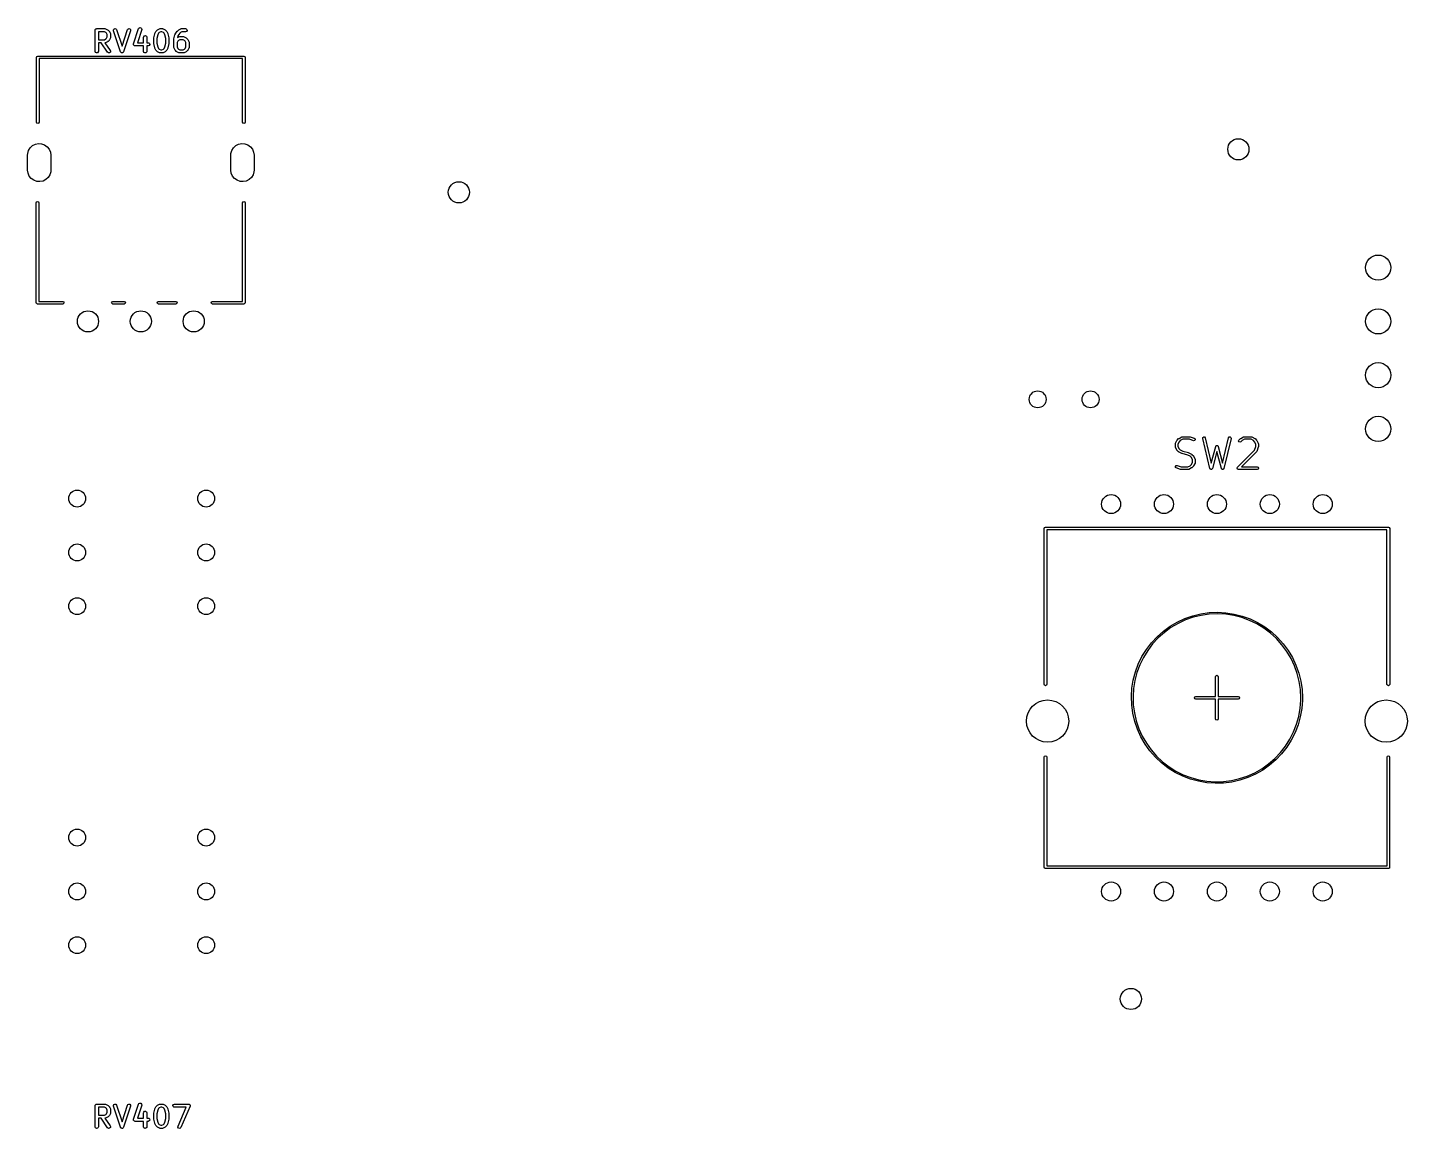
# Model space of a CAD drawing. Extents: x 44 to 169, y -237 to -27.
# Drawn here: x 101.3 to 166.5, y -78.8 to -26.8 of the extents above; entities that cross this region are included whole.
import ezdxf

# ---------------------------------------------------------------- set-up
doc = ezdxf.new("R2010")
doc.units = 0
doc.layers.add('BLACK', color=7, linetype='CONTINUOUS')

msp = doc.modelspace()

# ---------------------------------------------------------------- linework, layer by layer
at = {"layer": 'BLACK', "linetype": 'CONTINUOUS'}
for p, q in [((104.486, -26.8844), (104.488, -26.8746)), ((104.486, -27.8844), (104.486, -26.8844)), ((104.487, -26.8714), (104.489, -26.8685)), ((104.488, -26.8746), (104.487, -26.8714)), ((104.489, -26.8685), (104.49, -26.8587)), ((104.49, -26.8587), (104.503, -26.8438)), ((104.503, -26.8438), (104.513, -26.8269)), ((104.513, -26.8269), (104.519, -26.8246)), ((104.519, -26.8246), (104.523, -26.8194)), ((104.523, -26.8194), (104.543, -26.816)), ((104.543, -26.816), (104.561, -26.8094)), ((104.561, -26.8094), (104.942, -26.8094)), ((104.636, -26.9594), (104.636, -27.3332)), ((104.924, -26.9594), (104.636, -26.9594)), ((104.636, -27.3332), (104.924, -27.3332)), ((104.993, -26.9936), (104.924, -26.9594)), ((104.924, -27.3332), (104.993, -27.2989)), ((104.942, -26.8094), (104.968, -26.8139)), ((104.968, -26.8139), (104.971, -26.8168)), ((104.971, -26.8168), (104.975, -26.8173)), ((104.975, -26.8173), (105.071, -26.8649)), ((105.023, -27.024), (104.993, -26.9936)), ((104.993, -27.2989), (105.023, -27.2685)), ((105.057, -27.0926), (105.023, -27.024)), ((105.023, -27.2685), (105.057, -27.2)), ((105.057, -27.2), (105.057, -27.0926)), ((105.071, -26.8649), (105.089, -26.8783)), ((105.089, -26.8783), (105.09, -26.879)), ((105.09, -26.879), (105.138, -26.9266)), ((105.138, -27.366), (105.09, -27.4136)), ((105.138, -26.9266), (105.151, -26.945)), ((105.152, -27.3465), (105.138, -27.3645)), ((105.138, -27.3645), (105.138, -27.366)), ((105.151, -26.945), (105.152, -26.9461)), ((105.152, -26.9461), (105.199, -27.0413)), ((105.199, -27.2513), (105.152, -27.3465)), ((105.199, -27.0413), (105.207, -27.0663)), ((105.2, -27.2468), (105.199, -27.2513)), ((105.203, -27.2434), (105.2, -27.2468)), ((105.207, -27.2177), (105.203, -27.2434)), ((105.207, -27.0663), (105.206, -27.0706)), ((105.206, -27.0706), (105.207, -27.0749)), ((105.207, -27.0749), (105.207, -27.2177)), ((105.343, -26.8823), (105.362, -26.8346)), ((105.347, -26.9081), (105.343, -26.8823)), ((105.68, -27.9081), (105.347, -26.9081)), ((105.362, -26.8346), (105.407, -26.8102)), ((105.407, -26.8102), (105.457, -26.8205)), ((105.457, -26.8205), (105.489, -26.8607)), ((105.489, -26.8607), (105.751, -27.6472)), ((105.751, -27.6472), (106.014, -26.8607)), ((106.156, -26.9081), (105.823, -27.9081)), ((106.014, -26.8607), (106.026, -26.8378)), ((106.026, -26.8378), (106.07, -26.8109)), ((106.07, -26.8109), (106.12, -26.8184)), ((106.12, -26.8184), (106.155, -26.8568)), ((106.155, -26.8568), (106.156, -26.9081)), ((106.299, -27.5273), (106.537, -26.813)), ((106.68, -26.8605), (106.475, -27.476)), ((106.537, -26.813), (106.55, -26.7901)), ((106.55, -26.7901), (106.594, -26.7633)), ((106.594, -26.7633), (106.644, -26.7708)), ((106.644, -26.7708), (106.678, -26.8092)), ((106.678, -26.8092), (106.68, -26.8605)), ((106.772, -27.2177), (106.776, -27.1921)), ((106.772, -27.476), (106.772, -27.2177)), ((106.776, -27.1921), (106.809, -27.1528)), ((106.809, -27.1528), (106.86, -27.1439)), ((106.86, -27.1439), (106.904, -27.1695)), ((106.904, -27.1695), (106.922, -27.2177)), ((106.922, -27.2177), (106.922, -27.476)), ((107.248, -27.2653), (107.25, -27.2506)), ((107.248, -27.5034), (107.248, -27.2653)), ((107.25, -27.2471), (107.298, -27.0567)), ((107.25, -27.2506), (107.25, -27.2471)), ((107.298, -27.0567), (107.303, -27.0448)), ((107.303, -27.0413), (107.351, -26.9461)), ((107.303, -27.0448), (107.303, -27.0413)), ((107.351, -26.9461), (107.364, -26.9281)), ((107.364, -26.9281), (107.365, -26.9266)), ((107.365, -26.9266), (107.413, -26.879)), ((107.441, -27.101), (107.398, -27.2746)), ((107.398, -27.2746), (107.398, -27.4942)), ((107.413, -26.879), (107.431, -26.8661)), ((107.431, -26.8661), (107.432, -26.8649)), ((107.432, -26.8649), (107.527, -26.8173)), ((107.48, -27.024), (107.441, -27.101)), ((107.51, -26.9936), (107.48, -27.024)), ((107.579, -26.9594), (107.51, -26.9936)), ((107.527, -26.8173), (107.552, -26.8099)), ((107.552, -26.8099), (107.557, -26.8109)), ((107.557, -26.8109), (107.561, -26.8094)), ((107.561, -26.8094), (107.656, -26.8094)), ((107.638, -26.9594), (107.579, -26.9594)), ((107.707, -26.9936), (107.638, -26.9594)), ((107.656, -26.8094), (107.682, -26.8139)), ((107.682, -26.8139), (107.685, -26.8168)), ((107.685, -26.8168), (107.69, -26.8173)), ((107.69, -26.8173), (107.785, -26.8649)), ((107.737, -27.024), (107.707, -26.9936)), ((107.776, -27.101), (107.737, -27.024)), ((107.819, -27.2746), (107.776, -27.101)), ((107.785, -26.8649), (107.803, -26.8783)), ((107.803, -26.8783), (107.804, -26.879)), ((107.804, -26.879), (107.852, -26.9266)), ((107.819, -27.4942), (107.819, -27.2746)), ((107.852, -26.9266), (107.865, -26.945)), ((107.865, -26.945), (107.866, -26.9461)), ((107.866, -26.9461), (107.914, -27.0413)), ((107.914, -27.0413), (107.917, -27.0537)), ((107.917, -27.0537), (107.919, -27.0567)), ((107.919, -27.0567), (107.967, -27.2471)), ((107.967, -27.2471), (107.968, -27.2621)), ((107.968, -27.2621), (107.969, -27.2653)), ((107.969, -27.2653), (107.969, -27.5034)), ((108.2, -27.313), (108.203, -27.2982)), ((108.2, -27.6939), (108.2, -27.313)), ((108.202, -27.2948), (108.25, -27.1043)), ((108.203, -27.2982), (108.202, -27.2948)), ((108.25, -27.1043), (108.26, -27.0813)), ((108.26, -27.0809), (108.356, -26.938)), ((108.26, -27.0813), (108.26, -27.0809)), ((108.356, -26.938), (108.364, -26.9298)), ((108.364, -26.9298), (108.365, -26.9266)), ((108.365, -26.9266), (108.413, -26.879)), ((108.392, -27.1533), (108.374, -27.2274)), ((108.374, -27.2274), (108.432, -27.1983)), ((108.415, -27.3746), (108.384, -27.405)), ((108.476, -27.0274), (108.392, -27.1533)), ((108.413, -26.879), (108.431, -26.8661)), ((108.483, -27.3403), (108.415, -27.3746)), ((108.431, -26.8661), (108.432, -26.8649)), ((108.432, -26.8649), (108.527, -26.8173)), ((108.432, -27.1983), (108.457, -27.1908)), ((108.457, -27.1908), (108.462, -27.1919)), ((108.462, -27.1919), (108.466, -27.1903)), ((108.466, -27.1903), (108.656, -27.1903)), ((108.51, -26.9936), (108.476, -27.0274)), ((108.638, -27.3403), (108.483, -27.3403)), ((108.579, -26.9594), (108.51, -26.9936)), ((108.527, -26.8173), (108.552, -26.8099)), ((108.552, -26.8099), (108.557, -26.8109)), ((108.557, -26.8109), (108.561, -26.8094)), ((108.561, -26.8094), (108.751, -26.8094)), ((108.751, -26.9594), (108.579, -26.9594)), ((108.707, -27.3746), (108.638, -27.3403)), ((108.656, -27.1903), (108.682, -27.1949)), ((108.682, -27.1949), (108.685, -27.1977)), ((108.685, -27.1977), (108.69, -27.1983)), ((108.69, -27.1983), (108.785, -27.2459)), ((108.737, -27.405), (108.707, -27.3746)), ((108.751, -26.8094), (108.777, -26.8139)), ((108.8, -26.9418), (108.751, -26.9594)), ((108.777, -26.8139), (108.816, -26.8469)), ((108.785, -27.2459), (108.803, -27.2592)), ((108.825, -26.8974), (108.8, -26.9418)), ((108.803, -27.2592), (108.804, -27.2599)), ((108.804, -27.2599), (108.852, -27.3075)), ((108.816, -26.8469), (108.825, -26.8974)), ((108.852, -27.3075), (108.865, -27.3259)), ((108.865, -27.3259), (108.866, -27.327)), ((108.866, -27.327), (108.914, -27.4223)), ((104.503, -27.9326), (104.486, -27.8844)), ((104.548, -27.9582), (104.503, -27.9326)), ((104.598, -27.9493), (104.548, -27.9582)), ((104.631, -27.91), (104.598, -27.9493)), ((104.636, -27.8844), (104.631, -27.91)), ((104.76, -27.4832), (104.636, -27.4832)), ((104.636, -27.4832), (104.636, -27.8844)), ((105.071, -27.9274), (104.76, -27.4832)), ((104.946, -27.4817), (104.943, -27.4828)), ((104.943, -27.4828), (105.194, -27.8414)), ((104.95, -27.4827), (104.946, -27.4817)), ((104.975, -27.4753), (104.95, -27.4827)), ((105.071, -27.4277), (104.975, -27.4753)), ((105.072, -27.4265), (105.071, -27.4277)), ((105.113, -27.9568), (105.071, -27.9274)), ((105.09, -27.4136), (105.072, -27.4265)), ((105.164, -27.9524), (105.113, -27.9568)), ((105.2, -27.9161), (105.164, -27.9524)), ((105.194, -27.8414), (105.205, -27.865)), ((105.205, -27.865), (105.2, -27.9161)), ((105.682, -27.9098), (105.68, -27.9081)), ((105.682, -27.9119), (105.682, -27.9098)), ((105.697, -27.9297), (105.682, -27.9119)), ((105.712, -27.9483), (105.697, -27.9297)), ((105.714, -27.9487), (105.712, -27.9483)), ((105.716, -27.9503), (105.714, -27.9487)), ((105.739, -27.9538), (105.716, -27.9503)), ((105.762, -27.9586), (105.739, -27.9538)), ((105.764, -27.9575), (105.762, -27.9586)), ((105.766, -27.9579), (105.764, -27.9575)), ((105.787, -27.9454), (105.766, -27.9579)), ((105.808, -27.9341), (105.787, -27.9454)), ((105.81, -27.931), (105.808, -27.9321)), ((105.808, -27.9321), (105.808, -27.9341)), ((105.823, -27.9081), (105.81, -27.931)), ((106.297, -27.538), (106.299, -27.5331)), ((106.3, -27.5582), (106.297, -27.538)), ((106.299, -27.5331), (106.299, -27.5273)), ((106.301, -27.5786), (106.3, -27.5582)), ((106.305, -27.5829), (106.301, -27.5786)), ((106.306, -27.5885), (106.305, -27.5829)), ((106.321, -27.6017), (106.306, -27.5885)), ((106.335, -27.617), (106.321, -27.6017)), ((106.34, -27.6178), (106.335, -27.617)), ((106.345, -27.6215), (106.34, -27.6178)), ((106.37, -27.626), (106.345, -27.6215)), ((106.772, -27.626), (106.37, -27.626)), ((106.475, -27.476), (106.772, -27.476)), ((106.772, -27.8844), (106.772, -27.626)), ((106.789, -27.9326), (106.772, -27.8844)), ((106.834, -27.9582), (106.789, -27.9326)), ((106.884, -27.9493), (106.834, -27.9582)), ((106.917, -27.91), (106.884, -27.9493)), ((106.922, -27.8844), (106.917, -27.91)), ((106.922, -27.476), (106.99, -27.476)), ((106.99, -27.626), (106.922, -27.626)), ((106.922, -27.626), (106.922, -27.8844)), ((106.99, -27.476), (107.015, -27.4806)), ((107.038, -27.6085), (106.99, -27.626)), ((107.015, -27.4806), (107.054, -27.5135)), ((107.063, -27.5641), (107.038, -27.6085)), ((107.054, -27.5135), (107.063, -27.5641)), ((107.249, -27.5067), (107.248, -27.5034)), ((107.25, -27.5216), (107.249, -27.5067)), ((107.298, -27.7121), (107.25, -27.5216)), ((107.3, -27.715), (107.298, -27.7121)), ((107.303, -27.7274), (107.3, -27.715)), ((107.351, -27.8227), (107.303, -27.7274)), ((107.352, -27.8238), (107.351, -27.8227)), ((107.365, -27.8422), (107.352, -27.8238)), ((107.413, -27.8898), (107.365, -27.8422)), ((107.398, -27.4942), (107.441, -27.6677)), ((107.414, -27.8905), (107.413, -27.8898)), ((107.432, -27.9038), (107.414, -27.8905)), ((107.527, -27.9515), (107.432, -27.9038)), ((107.441, -27.6677), (107.48, -27.7447)), ((107.48, -27.7447), (107.51, -27.7751)), ((107.51, -27.7751), (107.579, -27.8094)), ((107.532, -27.952), (107.527, -27.9515)), ((107.535, -27.9549), (107.532, -27.952)), ((107.561, -27.9594), (107.535, -27.9549)), ((107.656, -27.9594), (107.561, -27.9594)), ((107.579, -27.8094), (107.638, -27.8094)), ((107.638, -27.8094), (107.707, -27.7751)), ((107.66, -27.9578), (107.656, -27.9594)), ((107.665, -27.9589), (107.66, -27.9578)), ((107.69, -27.9515), (107.665, -27.9589)), ((107.785, -27.9038), (107.69, -27.9515)), ((107.707, -27.7751), (107.737, -27.7447)), ((107.737, -27.7447), (107.776, -27.6677)), ((107.776, -27.6677), (107.819, -27.4942)), ((107.786, -27.9027), (107.785, -27.9038)), ((107.804, -27.8898), (107.786, -27.9027)), ((107.852, -27.8422), (107.804, -27.8898)), ((107.853, -27.8407), (107.852, -27.8422)), ((107.866, -27.8227), (107.853, -27.8407)), ((107.914, -27.7274), (107.866, -27.8227)), ((107.919, -27.7121), (107.914, -27.7239)), ((107.914, -27.7239), (107.914, -27.7274)), ((107.967, -27.5216), (107.919, -27.7121)), ((107.969, -27.5034), (107.967, -27.5182)), ((107.967, -27.5182), (107.967, -27.5216)), ((108.202, -27.6981), (108.2, -27.6939)), ((108.201, -27.7025), (108.202, -27.6981)), ((108.208, -27.7274), (108.201, -27.7025)), ((108.256, -27.8227), (108.208, -27.7274)), ((108.257, -27.8238), (108.256, -27.8227)), ((108.27, -27.8422), (108.257, -27.8238)), ((108.317, -27.8898), (108.27, -27.8422)), ((108.319, -27.8905), (108.317, -27.8898)), ((108.337, -27.9038), (108.319, -27.8905)), ((108.432, -27.9515), (108.337, -27.9038)), ((108.384, -27.405), (108.35, -27.4735)), ((108.35, -27.4735), (108.35, -27.6762)), ((108.35, -27.6762), (108.384, -27.7447)), ((108.384, -27.7447), (108.415, -27.7751)), ((108.415, -27.7751), (108.483, -27.8094)), ((108.437, -27.952), (108.432, -27.9515)), ((108.44, -27.9549), (108.437, -27.952)), ((108.466, -27.9594), (108.44, -27.9549)), ((108.656, -27.9594), (108.466, -27.9594)), ((108.483, -27.8094), (108.638, -27.8094)), ((108.638, -27.8094), (108.707, -27.7751)), ((108.66, -27.9578), (108.656, -27.9594)), ((108.665, -27.9589), (108.66, -27.9578)), ((108.69, -27.9515), (108.665, -27.9589)), ((108.785, -27.9038), (108.69, -27.9515)), ((108.707, -27.7751), (108.737, -27.7447)), ((108.772, -27.4735), (108.737, -27.405)), ((108.737, -27.7447), (108.772, -27.6762)), ((108.772, -27.6762), (108.772, -27.4735)), ((108.786, -27.9027), (108.785, -27.9038)), ((108.804, -27.8898), (108.786, -27.9027)), ((108.852, -27.8422), (108.804, -27.8898)), ((108.853, -27.8407), (108.852, -27.8422)), ((108.866, -27.8227), (108.853, -27.8407)), ((108.914, -27.7274), (108.866, -27.8227)), ((108.914, -27.4223), (108.921, -27.4472)), ((108.917, -27.7196), (108.914, -27.723)), ((108.914, -27.723), (108.914, -27.7274)), ((108.922, -27.6939), (108.917, -27.7196)), ((108.921, -27.4472), (108.92, -27.4516)), ((108.92, -27.4516), (108.922, -27.4558)), ((108.922, -27.4558), (108.922, -27.6939)), ((101.71, -28.17), (101.728, -28.1276)), ((101.71, -31.23), (101.71, -28.17)), ((101.728, -28.1276), (101.77, -28.11)), ((101.77, -28.11), (111.51, -28.11)), ((111.45, -28.23), (101.83, -28.23)), ((101.83, -28.23), (101.83, -31.23)), ((111.45, -31.23), (111.45, -28.23)), ((111.51, -28.11), (111.552, -28.1276)), ((111.552, -28.1276), (111.57, -28.17)), ((111.57, -28.17), (111.57, -31.23)), ((101.728, -31.2724), (101.71, -31.23)), ((101.77, -31.29), (101.728, -31.2724)), ((101.812, -31.2724), (101.77, -31.29)), ((101.83, -31.23), (101.812, -31.2724)), ((111.468, -31.2724), (111.45, -31.23)), ((111.51, -31.29), (111.468, -31.2724)), ((111.552, -31.2724), (111.51, -31.29)), ((111.57, -31.23), (111.552, -31.2724)), ((101.296, -32.7097), (101.338, -32.5663)), ((101.338, -32.5663), (101.416, -32.4394)), ((101.416, -32.4394), (101.526, -32.3384)), ((101.526, -32.3384), (101.659, -32.2706)), ((101.659, -32.2706), (101.805, -32.2411)), ((101.805, -32.2411), (101.954, -32.252)), ((101.954, -32.252), (102.095, -32.3026)), ((102.095, -32.3026), (102.217, -32.3891)), ((102.217, -32.3891), (102.31, -32.5051)), ((102.31, -32.5051), (102.37, -32.6421)), ((110.896, -32.7097), (110.938, -32.5663)), ((110.938, -32.5663), (111.016, -32.4394)), ((111.016, -32.4394), (111.126, -32.3384)), ((111.126, -32.3384), (111.259, -32.2706)), ((111.259, -32.2706), (111.405, -32.2411)), ((111.405, -32.2411), (111.554, -32.252)), ((111.554, -32.252), (111.695, -32.3026)), ((111.695, -32.3026), (111.817, -32.3891)), ((111.817, -32.3891), (111.91, -32.5051)), ((111.91, -32.5051), (111.97, -32.6421)), ((101.29, -32.79), (101.296, -32.7097)), ((101.29, -33.49), (101.29, -32.79)), ((102.37, -32.6421), (102.39, -32.79)), ((102.39, -32.79), (102.39, -33.49)), ((110.89, -32.79), (110.896, -32.7097)), ((110.89, -33.49), (110.89, -32.79)), ((111.97, -32.6421), (111.99, -32.79)), ((111.99, -32.79), (111.99, -33.49)), ((101.31, -33.6379), (101.29, -33.49)), ((101.37, -33.7749), (101.31, -33.6379)), ((101.463, -33.8909), (101.37, -33.7749)), ((101.585, -33.9774), (101.463, -33.8909)), ((102.264, -33.8406), (102.154, -33.9416)), ((102.342, -33.7137), (102.264, -33.8406)), ((102.384, -33.5703), (102.342, -33.7137)), ((102.39, -33.49), (102.384, -33.5703)), ((110.91, -33.6379), (110.89, -33.49)), ((110.97, -33.7749), (110.91, -33.6379)), ((111.063, -33.8909), (110.97, -33.7749)), ((111.185, -33.9774), (111.063, -33.8909)), ((111.864, -33.8406), (111.754, -33.9416)), ((111.942, -33.7137), (111.864, -33.8406)), ((111.984, -33.5703), (111.942, -33.7137)), ((111.99, -33.49), (111.984, -33.5703)), ((101.726, -34.028), (101.585, -33.9774)), ((101.875, -34.0389), (101.726, -34.028)), ((102.021, -34.0094), (101.875, -34.0389)), ((102.154, -33.9416), (102.021, -34.0094)), ((111.326, -34.028), (111.185, -33.9774)), ((111.475, -34.0389), (111.326, -34.028)), ((111.621, -34.0094), (111.475, -34.0389)), ((111.754, -33.9416), (111.621, -34.0094)), ((101.7, -35.04), (101.718, -34.9976)), ((101.7, -39.76), (101.7, -35.04)), ((101.718, -34.9976), (101.76, -34.98)), ((101.76, -34.98), (101.802, -34.9976)), ((101.802, -34.9976), (101.82, -35.04)), ((101.82, -35.04), (101.82, -39.7)), ((111.45, -35.04), (111.468, -34.9976)), ((111.45, -39.7), (111.45, -35.04)), ((111.468, -34.9976), (111.51, -34.98)), ((111.51, -34.98), (111.552, -34.9976)), ((111.552, -34.9976), (111.57, -35.04)), ((111.57, -35.04), (111.57, -39.76)), ((101.718, -39.8024), (101.7, -39.76)), ((101.82, -39.7), (102.95, -39.7)), ((102.95, -39.7), (102.992, -39.7176)), ((102.992, -39.7176), (103.01, -39.76)), ((103.01, -39.76), (102.992, -39.8024)), ((105.26, -39.76), (105.278, -39.7176)), ((105.278, -39.8024), (105.26, -39.76)), ((105.278, -39.7176), (105.32, -39.7)), ((105.32, -39.7), (105.85, -39.7)), ((105.85, -39.7), (105.892, -39.7176)), ((105.892, -39.7176), (105.91, -39.76)), ((105.91, -39.76), (105.892, -39.8024)), ((107.41, -39.76), (107.428, -39.7176)), ((107.428, -39.8024), (107.41, -39.76)), ((107.428, -39.7176), (107.47, -39.7)), ((107.47, -39.7), (108.3, -39.7)), ((108.3, -39.7), (108.342, -39.7176)), ((108.342, -39.7176), (108.36, -39.76)), ((108.36, -39.76), (108.342, -39.8024)), ((109.96, -39.76), (109.978, -39.7176)), ((109.978, -39.8024), (109.96, -39.76)), ((109.978, -39.7176), (110.02, -39.7)), ((110.02, -39.7), (111.45, -39.7)), ((111.57, -39.76), (111.552, -39.8024)), ((101.76, -39.82), (101.718, -39.8024)), ((101.765, -39.8179), (101.76, -39.82)), ((101.77, -39.82), (101.765, -39.8179)), ((102.95, -39.82), (101.77, -39.82)), ((102.992, -39.8024), (102.95, -39.82)), ((105.32, -39.82), (105.278, -39.8024)), ((105.85, -39.82), (105.32, -39.82)), ((105.892, -39.8024), (105.85, -39.82)), ((107.47, -39.82), (107.428, -39.8024)), ((108.3, -39.82), (107.47, -39.82)), ((108.342, -39.8024), (108.3, -39.82)), ((110.02, -39.82), (109.978, -39.8024)), ((111.51, -39.82), (110.02, -39.82)), ((111.552, -39.8024), (111.51, -39.82)), ((155.526, -46.3954), (155.594, -46.2597)), ((155.594, -46.2597), (155.602, -46.2532)), ((155.602, -46.2532), (155.605, -46.2441)), ((155.605, -46.2441), (155.673, -46.1763)), ((155.673, -46.1763), (155.682, -46.1725)), ((155.682, -46.1725), (155.689, -46.165)), ((155.689, -46.165), (155.825, -46.0972)), ((155.751, -46.268), (155.697, -46.3221)), ((155.866, -46.2108), (155.751, -46.268)), ((155.825, -46.0972), (155.839, -46.0962)), ((155.839, -46.0962), (155.851, -46.0908)), ((155.851, -46.0908), (156.191, -46.0908)), ((156.181, -46.2108), (155.866, -46.2108)), ((156.375, -46.2756), (156.181, -46.2108)), ((156.191, -46.0908), (156.2, -46.0946)), ((156.2, -46.0946), (156.21, -46.0939)), ((156.21, -46.0939), (156.413, -46.1618)), ((156.421, -46.2724), (156.375, -46.2756)), ((156.413, -46.1618), (156.448, -46.1919)), ((156.451, -46.2377), (156.421, -46.2724)), ((156.448, -46.1919), (156.451, -46.2377)), ((156.811, -46.1647), (156.818, -46.1194)), ((157.15, -47.5897), (156.811, -46.1647)), ((156.818, -46.1194), (156.855, -46.0925)), ((156.855, -46.0925), (156.901, -46.0997)), ((156.901, -46.0997), (156.928, -46.1369)), ((156.928, -46.1369), (157.212, -47.3306)), ((157.748, -47.3306), (158.032, -46.1369)), ((158.149, -46.1647), (157.81, -47.5897)), ((158.032, -46.1369), (158.059, -46.0997)), ((158.059, -46.0997), (158.105, -46.0925)), ((158.105, -46.0925), (158.142, -46.1194)), ((158.142, -46.1194), (158.149, -46.1647)), ((158.506, -46.2865), (158.523, -46.2441)), ((158.523, -46.2441), (158.591, -46.1763)), ((158.591, -46.1763), (158.6, -46.1725)), ((158.6, -46.1725), (158.607, -46.165)), ((158.607, -46.165), (158.742, -46.0972)), ((158.669, -46.268), (158.608, -46.329)), ((158.783, -46.2108), (158.669, -46.268)), ((158.742, -46.0972), (158.756, -46.0962)), ((158.756, -46.0962), (158.769, -46.0908)), ((158.769, -46.0908), (159.109, -46.0908)), ((159.094, -46.2108), (158.783, -46.2108)), ((159.209, -46.268), (159.094, -46.2108)), ((159.109, -46.0908), (159.121, -46.0962)), ((159.121, -46.0962), (159.135, -46.0972)), ((159.135, -46.0972), (159.271, -46.165)), ((159.263, -46.3221), (159.209, -46.268)), ((159.271, -46.165), (159.278, -46.1725)), ((159.278, -46.1725), (159.287, -46.1763)), ((159.287, -46.1763), (159.355, -46.2441)), ((159.355, -46.2441), (159.358, -46.2532)), ((159.358, -46.2532), (159.366, -46.2597)), ((159.366, -46.2597), (159.434, -46.3954)), ((155.52, -46.4223), (155.525, -46.4094)), ((155.52, -46.558), (155.52, -46.4223)), ((155.525, -46.5709), (155.52, -46.558)), ((155.525, -46.4094), (155.526, -46.3954)), ((155.526, -46.5848), (155.525, -46.5709)), ((155.594, -46.7205), (155.526, -46.5848)), ((155.602, -46.727), (155.594, -46.7205)), ((155.605, -46.7361), (155.602, -46.727)), ((155.673, -46.804), (155.605, -46.7361)), ((155.697, -46.3221), (155.64, -46.4364)), ((155.64, -46.4364), (155.64, -46.5438)), ((155.64, -46.5438), (155.697, -46.6582)), ((155.682, -46.8078), (155.673, -46.804)), ((155.689, -46.8152), (155.682, -46.8078)), ((155.825, -46.8831), (155.689, -46.8152)), ((155.697, -46.6582), (155.751, -46.7122)), ((155.751, -46.7122), (155.872, -46.7728)), ((155.831, -46.8836), (155.825, -46.8831)), ((155.837, -46.8876), (155.831, -46.8836)), ((156.102, -46.9539), (155.837, -46.8876)), ((155.872, -46.7728), (156.137, -46.8391)), ((156.137, -46.8391), (156.143, -46.8431)), ((156.143, -46.8431), (156.15, -46.8436)), ((156.15, -46.8436), (156.285, -46.9115)), ((156.285, -46.9115), (156.292, -46.9189)), ((156.292, -46.9189), (156.301, -46.9227)), ((156.301, -46.9227), (156.369, -46.9906)), ((157.212, -47.3306), (157.422, -46.5425)), ((157.48, -46.7908), (157.267, -47.5913)), ((157.422, -46.5425), (157.427, -46.536)), ((157.427, -46.536), (157.428, -46.5279)), ((157.428, -46.5279), (157.44, -46.5184)), ((157.44, -46.5184), (157.45, -46.5061)), ((157.45, -46.5061), (157.458, -46.505)), ((157.458, -46.505), (157.465, -46.5)), ((157.465, -46.5), (157.48, -46.5021)), ((157.48, -46.5021), (157.495, -46.5)), ((157.693, -47.5913), (157.48, -46.7908)), ((157.495, -46.5), (157.502, -46.505)), ((157.502, -46.505), (157.51, -46.5061)), ((157.51, -46.5061), (157.52, -46.5184)), ((157.52, -46.5184), (157.532, -46.5279)), ((157.532, -46.5279), (157.533, -46.536)), ((157.533, -46.536), (157.538, -46.5425)), ((157.538, -46.5425), (157.748, -47.3306)), ((158.455, -47.5334), (159.26, -46.7291)), ((158.523, -46.329), (158.506, -46.2865)), ((158.566, -46.3465), (158.523, -46.329)), ((158.608, -46.329), (158.566, -46.3465)), ((159.355, -46.804), (158.643, -47.5158)), ((159.26, -46.7291), (159.32, -46.5482)), ((159.32, -46.4364), (159.263, -46.3221)), ((159.32, -46.5482), (159.32, -46.4364)), ((159.36, -46.7911), (159.355, -46.804)), ((159.369, -46.7805), (159.36, -46.7911)), ((159.437, -46.577), (159.369, -46.7805)), ((159.434, -46.3954), (159.435, -46.4094)), ((159.435, -46.4094), (159.44, -46.4223)), ((159.44, -46.558), (159.436, -46.5671)), ((159.436, -46.5671), (159.437, -46.577)), ((159.44, -46.4223), (159.44, -46.558)), ((155.523, -47.489), (155.553, -47.4543)), ((155.526, -47.5348), (155.523, -47.489)), ((155.561, -47.5649), (155.526, -47.5348)), ((155.553, -47.4543), (155.599, -47.4511)), ((155.765, -47.6328), (155.561, -47.5649)), ((155.599, -47.4511), (155.793, -47.5158)), ((155.793, -47.5158), (156.109, -47.5158)), ((156.223, -47.0144), (156.102, -46.9539)), ((156.109, -47.5158), (156.223, -47.4587)), ((156.285, -47.5616), (156.15, -47.6295)), ((156.277, -47.0685), (156.223, -47.0144)), ((156.223, -47.4587), (156.277, -47.4046)), ((156.334, -47.1829), (156.277, -47.0685)), ((156.277, -47.4046), (156.334, -47.2902)), ((156.292, -47.5542), (156.285, -47.5616)), ((156.301, -47.5504), (156.292, -47.5542)), ((156.369, -47.4825), (156.301, -47.5504)), ((156.334, -47.2902), (156.334, -47.1829)), ((156.369, -46.9906), (156.373, -46.9997)), ((156.373, -47.4734), (156.369, -47.4825)), ((156.373, -46.9997), (156.38, -47.0061)), ((156.38, -47.467), (156.373, -47.4734)), ((156.38, -47.0061), (156.448, -47.1419)), ((156.448, -47.3312), (156.38, -47.467)), ((156.448, -47.1419), (156.449, -47.1558)), ((156.449, -47.3173), (156.448, -47.3312)), ((156.449, -47.1558), (156.454, -47.1687)), ((156.454, -47.3044), (156.449, -47.3173)), ((156.454, -47.1687), (156.454, -47.3044)), ((158.438, -47.5758), (158.455, -47.5334)), ((158.455, -47.6183), (158.438, -47.5758)), ((158.643, -47.5158), (159.38, -47.5158)), ((159.38, -47.5158), (159.422, -47.5334)), ((159.422, -47.5334), (159.44, -47.5758)), ((159.44, -47.5758), (159.422, -47.6183)), ((155.774, -47.6321), (155.765, -47.6328)), ((155.784, -47.6358), (155.774, -47.6321)), ((156.123, -47.6358), (155.784, -47.6358)), ((156.136, -47.6305), (156.123, -47.6358)), ((156.15, -47.6295), (156.136, -47.6305)), ((157.155, -47.597), (157.15, -47.5897)), ((157.157, -47.6059), (157.155, -47.597)), ((157.168, -47.6149), (157.157, -47.6059)), ((157.177, -47.6269), (157.168, -47.6149)), ((157.186, -47.6284), (157.177, -47.6269)), ((157.193, -47.6338), (157.186, -47.6284)), ((157.208, -47.6319), (157.193, -47.6338)), ((157.222, -47.6342), (157.208, -47.6319)), ((157.23, -47.6289), (157.222, -47.6342)), ((157.239, -47.6278), (157.23, -47.6289)), ((157.248, -47.616), (157.239, -47.6278)), ((157.26, -47.6073), (157.248, -47.616)), ((157.261, -47.5984), (157.26, -47.6073)), ((157.267, -47.5913), (157.261, -47.5984)), ((157.699, -47.5984), (157.693, -47.5913)), ((157.7, -47.6073), (157.699, -47.5984)), ((157.712, -47.616), (157.7, -47.6073)), ((157.721, -47.6278), (157.712, -47.616)), ((157.73, -47.6289), (157.721, -47.6278)), ((157.738, -47.6342), (157.73, -47.6289)), ((157.752, -47.6319), (157.738, -47.6342)), ((157.767, -47.6338), (157.752, -47.6319)), ((157.774, -47.6284), (157.767, -47.6338)), ((157.783, -47.6269), (157.774, -47.6284)), ((157.792, -47.6149), (157.783, -47.6269)), ((157.803, -47.6059), (157.792, -47.6149)), ((157.805, -47.597), (157.803, -47.6059)), ((157.81, -47.5897), (157.805, -47.597)), ((158.498, -47.6358), (158.455, -47.6183)), ((159.38, -47.6358), (158.498, -47.6358)), ((159.422, -47.6183), (159.38, -47.6358)), ((149.316, -50.42), (149.335, -50.3751)), ((149.316, -57.785), (149.316, -50.42)), ((149.335, -50.3751), (149.38, -50.3565)), ((149.38, -50.3565), (165.58, -50.3565)), ((165.516, -50.4835), (149.444, -50.4835)), ((149.444, -50.4835), (149.444, -57.785)), ((165.516, -57.785), (165.516, -50.4835)), ((165.58, -50.3565), (165.625, -50.3751)), ((165.625, -50.3751), (165.643, -50.42)), ((165.643, -50.42), (165.643, -57.785)), ((155.608, -54.8397), (155.967, -54.6742)), ((155.995, -54.7439), (155.643, -54.9064)), ((155.967, -54.6742), (156.339, -54.5444)), ((156.361, -54.6165), (155.995, -54.7439)), ((156.339, -54.5444), (156.723, -54.4516)), ((156.737, -54.5255), (156.361, -54.6165)), ((156.723, -54.4516), (157.114, -54.3966)), ((157.121, -54.4715), (156.737, -54.5255)), ((157.114, -54.3966), (157.508, -54.3801)), ((157.508, -54.4553), (157.121, -54.4715)), ((157.508, -54.3801), (157.902, -54.4021)), ((157.894, -54.4769), (157.508, -54.4553)), ((158.277, -54.5362), (157.894, -54.4769)), ((157.902, -54.4021), (158.292, -54.4625)), ((158.652, -54.6325), (158.277, -54.5362)), ((158.292, -54.4625), (158.675, -54.5607)), ((159.016, -54.765), (158.652, -54.6325)), ((158.675, -54.5607), (159.046, -54.6957)), ((159.046, -54.6957), (159.402, -54.8662)), ((154.653, -55.5335), (154.949, -55.2715)), ((154.996, -55.3301), (154.706, -55.5873)), ((154.949, -55.2715), (155.268, -55.0395)), ((155.309, -55.1024), (154.996, -55.3301)), ((155.268, -55.0395), (155.608, -54.8397)), ((155.643, -54.9064), (155.309, -55.1024)), ((159.366, -54.9324), (159.016, -54.765)), ((159.697, -55.1331), (159.366, -54.9324)), ((159.402, -54.8662), (159.739, -55.0707)), ((160.007, -55.3651), (159.697, -55.1331)), ((159.739, -55.0707), (160.055, -55.3071)), ((160.293, -55.6263), (160.007, -55.3651)), ((160.055, -55.3071), (160.347, -55.5733)), ((154.147, -56.1375), (154.385, -55.8231)), ((154.443, -55.8715), (154.209, -56.18)), ((154.385, -55.8231), (154.653, -55.5335)), ((154.706, -55.5873), (154.443, -55.8715)), ((160.552, -55.9141), (160.293, -55.6263)), ((160.347, -55.5733), (160.611, -55.8666)), ((160.782, -56.2259), (160.552, -55.9141)), ((160.611, -55.8666), (160.845, -56.1843)), ((153.767, -56.8285), (153.94, -56.4737)), ((154.006, -56.51), (153.836, -56.8581)), ((153.94, -56.4737), (154.147, -56.1375)), ((154.209, -56.18), (154.006, -56.51)), ((160.981, -56.5587), (160.782, -56.2259)), ((160.845, -56.1843), (161.047, -56.5233)), ((161.146, -56.9091), (160.981, -56.5587)), ((161.047, -56.5233), (161.215, -56.8805)), ((153.528, -57.58), (153.629, -57.1984)), ((153.701, -57.2212), (153.602, -57.5957)), ((153.629, -57.1984), (153.767, -56.8285)), ((153.836, -56.8581), (153.701, -57.2212)), ((157.435, -57.3751), (157.48, -57.3565)), ((157.48, -57.3565), (157.525, -57.3751)), ((161.276, -57.2741), (161.146, -56.9091)), ((161.215, -56.8805), (161.348, -57.2523)), ((161.369, -57.6499), (161.276, -57.2741)), ((161.348, -57.2523), (161.443, -57.6353)), ((149.335, -57.8299), (149.316, -57.785)), ((149.38, -57.8485), (149.335, -57.8299)), ((149.425, -57.8299), (149.38, -57.8485)), ((149.444, -57.785), (149.425, -57.8299)), ((153.44, -58.3636), (153.465, -57.9697)), ((153.465, -57.9697), (153.528, -57.58)), ((153.54, -57.9781), (153.516, -58.3646)), ((153.602, -57.5957), (153.54, -57.9781)), ((157.416, -57.42), (157.435, -57.3751)), ((157.416, -58.3565), (157.416, -57.42)), ((157.525, -57.3751), (157.543, -57.42)), ((157.543, -57.42), (157.543, -58.3565)), ((161.426, -58.0331), (161.369, -57.6499)), ((161.443, -57.6353), (161.501, -58.0258)), ((165.535, -57.8299), (165.516, -57.785)), ((165.58, -57.8485), (165.535, -57.8299)), ((165.625, -57.8299), (165.58, -57.8485)), ((165.643, -57.785), (165.625, -57.8299)), ((153.44, -58.3646), (153.44, -58.3636)), ((153.454, -58.7581), (153.44, -58.3646)), ((153.516, -58.3646), (153.529, -58.7518)), ((156.416, -58.42), (156.435, -58.3751)), ((156.435, -58.4649), (156.416, -58.42)), ((156.435, -58.3751), (156.48, -58.3565)), ((156.48, -58.4835), (156.435, -58.4649)), ((156.48, -58.3565), (157.416, -58.3565)), ((157.416, -58.4835), (156.48, -58.4835)), ((157.416, -59.42), (157.416, -58.4835)), ((157.543, -58.3565), (158.48, -58.3565)), ((158.48, -58.4835), (157.543, -58.4835)), ((157.543, -58.4835), (157.543, -59.42)), ((158.48, -58.3565), (158.525, -58.3751)), ((158.525, -58.4649), (158.48, -58.4835)), ((158.525, -58.3751), (158.543, -58.42)), ((158.543, -58.42), (158.525, -58.4649)), ((161.414, -58.9169), (161.443, -58.5307)), ((161.445, -58.42), (161.426, -58.0331)), ((161.443, -58.5307), (161.445, -58.42)), ((161.518, -58.5328), (161.488, -58.9263)), ((161.501, -58.0258), (161.52, -58.42)), ((161.52, -58.42), (161.518, -58.5328)), ((153.506, -59.1493), (153.454, -58.7581)), ((153.597, -59.5336), (153.506, -59.1493)), ((153.529, -58.7518), (153.58, -59.1357)), ((153.58, -59.1357), (153.669, -59.5128)), ((161.242, -59.6715), (161.346, -59.2984)), ((161.42, -59.3151), (161.313, -59.6952)), ((161.346, -59.2984), (161.414, -58.9169)), ((161.488, -58.9263), (161.42, -59.3151)), ((153.724, -59.9072), (153.597, -59.5336)), ((153.669, -59.5128), (153.794, -59.8795)), ((153.887, -60.2667), (153.724, -59.9072)), ((153.794, -59.8795), (153.954, -60.2323)), ((157.435, -59.4649), (157.416, -59.42)), ((157.48, -59.4835), (157.435, -59.4649)), ((157.525, -59.4649), (157.48, -59.4835)), ((157.543, -59.42), (157.525, -59.4649)), ((161.102, -60.0326), (161.242, -59.6715)), ((161.313, -59.6952), (161.171, -60.0632)), ((154.084, -60.6085), (153.887, -60.2667)), ((153.954, -60.2323), (154.147, -60.5678)), ((154.314, -60.9294), (154.084, -60.6085)), ((154.147, -60.5678), (154.373, -60.8827)), ((160.72, -60.7054), (160.927, -60.3784)), ((160.993, -60.4155), (160.781, -60.7488)), ((160.927, -60.3784), (161.102, -60.0326)), ((161.171, -60.0632), (160.993, -60.4155)), ((149.32, -61.214), (149.338, -61.1716)), ((149.32, -66.4115), (149.32, -61.214)), ((149.338, -61.1716), (149.38, -61.154)), ((149.38, -61.154), (149.422, -61.1716)), ((149.422, -61.1716), (149.44, -61.214)), ((149.44, -61.214), (149.44, -66.3565)), ((154.574, -61.2264), (154.314, -60.9294)), ((154.373, -60.8827), (154.628, -61.1742)), ((154.862, -61.4966), (154.574, -61.2264)), ((154.628, -61.1742), (154.91, -61.4393)), ((160.214, -61.2912), (160.481, -61.0107)), ((160.538, -61.0598), (160.266, -61.3457)), ((160.481, -61.0107), (160.72, -60.7054)), ((160.781, -60.7488), (160.538, -61.0598)), ((165.52, -61.214), (165.538, -61.1716)), ((165.52, -66.3565), (165.52, -61.214)), ((165.538, -61.1716), (165.58, -61.154)), ((165.58, -61.154), (165.622, -61.1716)), ((165.622, -61.1716), (165.64, -61.214)), ((165.64, -61.214), (165.64, -66.4115)), ((155.174, -61.7374), (154.862, -61.4966)), ((154.91, -61.4393), (155.217, -61.6757)), ((155.509, -61.9466), (155.174, -61.7374)), ((155.217, -61.6757), (155.546, -61.8809)), ((155.546, -61.8809), (155.893, -62.0532)), ((159.268, -61.9589), (159.604, -61.7676)), ((159.645, -61.8311), (159.302, -62.026)), ((159.604, -61.7676), (159.921, -61.5443)), ((159.967, -61.6036), (159.645, -61.8311)), ((159.921, -61.5443), (160.214, -61.2912)), ((160.266, -61.3457), (159.967, -61.6036)), ((155.863, -62.1221), (155.509, -61.9466)), ((156.232, -62.2623), (155.863, -62.1221)), ((155.893, -62.0532), (156.255, -62.1907)), ((156.612, -62.3658), (156.232, -62.2623)), ((156.255, -62.1907), (156.629, -62.2923)), ((157.002, -62.4316), (156.612, -62.3658)), ((156.629, -62.2923), (157.011, -62.3569)), ((157.395, -62.4591), (157.002, -62.4316)), ((157.011, -62.3569), (157.397, -62.3839)), ((157.79, -62.4481), (157.395, -62.4591)), ((157.397, -62.3839), (157.784, -62.3731)), ((157.784, -62.3731), (158.168, -62.3245)), ((158.182, -62.3986), (157.79, -62.4481)), ((158.168, -62.3245), (158.546, -62.2387)), ((158.566, -62.3112), (158.182, -62.3986)), ((158.546, -62.2387), (158.914, -62.1165)), ((158.941, -62.1866), (158.566, -62.3112)), ((158.914, -62.1165), (159.268, -61.9589)), ((159.302, -62.026), (158.941, -62.1866)), ((149.316, -66.42), (149.32, -66.4115)), ((149.335, -66.4649), (149.316, -66.42)), ((149.38, -66.4835), (149.335, -66.4649)), ((165.58, -66.4835), (149.38, -66.4835)), ((149.44, -66.3565), (165.52, -66.3565)), ((165.625, -66.4649), (165.58, -66.4835)), ((165.643, -66.42), (165.625, -66.4649)), ((165.64, -66.4115), (165.643, -66.42)), ((106.55, -77.5901), (106.594, -77.5633)), ((106.594, -77.5633), (106.644, -77.5708)), ((106.644, -77.5708), (106.678, -77.6092)), ((104.486, -77.6844), (104.488, -77.6746)), ((104.486, -78.6844), (104.486, -77.6844)), ((104.487, -77.6714), (104.489, -77.6685)), ((104.488, -77.6746), (104.487, -77.6714)), ((104.489, -77.6685), (104.49, -77.6587)), ((104.49, -77.6587), (104.503, -77.6438)), ((104.503, -77.6438), (104.513, -77.6269)), ((104.513, -77.6269), (104.519, -77.6246)), ((104.519, -77.6246), (104.523, -77.6194)), ((104.523, -77.6194), (104.543, -77.616)), ((104.543, -77.616), (104.561, -77.6094)), ((104.561, -77.6094), (104.942, -77.6094)), ((104.636, -77.7594), (104.636, -78.1332)), ((104.924, -77.7594), (104.636, -77.7594)), ((104.636, -78.1332), (104.924, -78.1332)), ((104.993, -77.7936), (104.924, -77.7594)), ((104.924, -78.1332), (104.993, -78.0989)), ((104.942, -77.6094), (104.968, -77.6139)), ((104.968, -77.6139), (104.971, -77.6168)), ((104.971, -77.6168), (104.975, -77.6173)), ((104.975, -77.6173), (105.071, -77.6649)), ((105.071, -78.2277), (104.975, -78.2753)), ((105.023, -77.824), (104.993, -77.7936)), ((104.993, -78.0989), (105.023, -78.0685)), ((105.057, -77.8926), (105.023, -77.824)), ((105.023, -78.0685), (105.057, -78)), ((105.057, -78), (105.057, -77.8926)), ((105.071, -77.6649), (105.089, -77.6783)), ((105.072, -78.2265), (105.071, -78.2277)), ((105.09, -78.2136), (105.072, -78.2265)), ((105.089, -77.6783), (105.09, -77.679)), ((105.09, -77.679), (105.138, -77.7266)), ((105.138, -78.166), (105.09, -78.2136)), ((105.138, -77.7266), (105.151, -77.745)), ((105.152, -78.1465), (105.138, -78.1645)), ((105.138, -78.1645), (105.138, -78.166)), ((105.151, -77.745), (105.152, -77.7461)), ((105.152, -77.7461), (105.199, -77.8413)), ((105.199, -78.0513), (105.152, -78.1465)), ((105.199, -77.8413), (105.207, -77.8663)), ((105.2, -78.0468), (105.199, -78.0513)), ((105.203, -78.0434), (105.2, -78.0468)), ((105.207, -78.0177), (105.203, -78.0434)), ((105.207, -77.8663), (105.206, -77.8706)), ((105.206, -77.8706), (105.207, -77.8749)), ((105.207, -77.8749), (105.207, -78.0177)), ((105.343, -77.6823), (105.362, -77.6346)), ((105.347, -77.7081), (105.343, -77.6823)), ((105.68, -78.7081), (105.347, -77.7081)), ((105.362, -77.6346), (105.407, -77.6102)), ((105.407, -77.6102), (105.457, -77.6205)), ((105.457, -77.6205), (105.489, -77.6607)), ((105.489, -77.6607), (105.751, -78.4472)), ((105.751, -78.4472), (106.014, -77.6607)), ((106.156, -77.7081), (105.823, -78.7081)), ((106.014, -77.6607), (106.026, -77.6378)), ((106.026, -77.6378), (106.07, -77.6109)), ((106.07, -77.6109), (106.12, -77.6184)), ((106.12, -77.6184), (106.155, -77.6568)), ((106.155, -77.6568), (106.156, -77.7081)), ((106.299, -78.3273), (106.537, -77.613)), ((106.68, -77.6605), (106.475, -78.276)), ((106.537, -77.613), (106.55, -77.5901)), ((106.678, -77.6092), (106.68, -77.6605)), ((106.772, -78.0177), (106.776, -77.9921)), ((106.772, -78.276), (106.772, -78.0177)), ((106.776, -77.9921), (106.809, -77.9528)), ((106.809, -77.9528), (106.86, -77.9439)), ((106.86, -77.9439), (106.904, -77.9695)), ((106.904, -77.9695), (106.922, -78.0177)), ((106.922, -78.0177), (106.922, -78.276)), ((107.248, -78.0653), (107.25, -78.0506)), ((107.248, -78.3034), (107.248, -78.0653)), ((107.25, -78.0471), (107.298, -77.8567)), ((107.25, -78.0506), (107.25, -78.0471)), ((107.298, -77.8567), (107.303, -77.8448)), ((107.303, -77.8413), (107.351, -77.7461)), ((107.303, -77.8448), (107.303, -77.8413)), ((107.351, -77.7461), (107.364, -77.7281)), ((107.364, -77.7281), (107.365, -77.7266)), ((107.365, -77.7266), (107.413, -77.679)), ((107.441, -77.901), (107.398, -78.0746)), ((107.398, -78.0746), (107.398, -78.2942)), ((107.413, -77.679), (107.431, -77.6661)), ((107.431, -77.6661), (107.432, -77.6649)), ((107.432, -77.6649), (107.527, -77.6173)), ((107.48, -77.824), (107.441, -77.901)), ((107.51, -77.7936), (107.48, -77.824)), ((107.579, -77.7594), (107.51, -77.7936)), ((107.527, -77.6173), (107.552, -77.6099)), ((107.552, -77.6099), (107.557, -77.6109)), ((107.557, -77.6109), (107.561, -77.6094)), ((107.561, -77.6094), (107.656, -77.6094)), ((107.638, -77.7594), (107.579, -77.7594)), ((107.707, -77.7936), (107.638, -77.7594)), ((107.656, -77.6094), (107.682, -77.6139)), ((107.682, -77.6139), (107.685, -77.6168)), ((107.685, -77.6168), (107.69, -77.6173)), ((107.69, -77.6173), (107.785, -77.6649)), ((107.737, -77.824), (107.707, -77.7936)), ((107.776, -77.901), (107.737, -77.824)), ((107.819, -78.0746), (107.776, -77.901)), ((107.785, -77.6649), (107.803, -77.6783)), ((107.803, -77.6783), (107.804, -77.679)), ((107.804, -77.679), (107.852, -77.7266)), ((107.819, -78.2942), (107.819, -78.0746)), ((107.852, -77.7266), (107.865, -77.745)), ((107.865, -77.745), (107.866, -77.7461)), ((107.866, -77.7461), (107.914, -77.8413)), ((107.914, -77.8413), (107.917, -77.8537)), ((107.917, -77.8537), (107.919, -77.8567)), ((107.919, -77.8567), (107.967, -78.0471)), ((107.967, -78.0471), (107.968, -78.0621)), ((107.968, -78.0621), (107.969, -78.0653)), ((107.969, -78.0653), (107.969, -78.3034)), ((108.154, -77.6714), (108.179, -77.6269)), ((108.163, -77.7219), (108.154, -77.6714)), ((108.202, -77.7549), (108.163, -77.7219)), ((108.179, -77.6269), (108.228, -77.6094)), ((108.228, -77.7594), (108.202, -77.7549)), ((108.228, -77.6094), (108.894, -77.6094)), ((108.781, -77.7594), (108.228, -77.7594)), ((108.397, -78.6548), (108.781, -77.7594)), ((108.963, -77.7139), (108.535, -78.7139)), ((108.894, -77.6094), (108.92, -77.6139)), ((108.92, -77.6139), (108.927, -77.6196)), ((108.927, -77.6196), (108.935, -77.6216)), ((108.935, -77.6216), (108.946, -77.6356)), ((108.946, -77.6356), (108.959, -77.6469)), ((108.959, -77.6469), (108.961, -77.6556)), ((108.961, -77.6556), (108.966, -77.6627)), ((108.964, -77.7051), (108.963, -77.7139)), ((108.968, -77.6974), (108.964, -77.7051)), ((108.966, -77.6627), (108.965, -77.6802)), ((108.965, -77.6802), (108.968, -77.6974)), ((104.503, -78.7326), (104.486, -78.6844)), ((104.548, -78.7582), (104.503, -78.7326)), ((104.598, -78.7493), (104.548, -78.7582)), ((104.631, -78.71), (104.598, -78.7493)), ((104.636, -78.6844), (104.631, -78.71)), ((104.76, -78.2832), (104.636, -78.2832)), ((104.636, -78.2832), (104.636, -78.6844)), ((105.071, -78.7274), (104.76, -78.2832)), ((104.946, -78.2817), (104.943, -78.2828)), ((104.943, -78.2828), (105.194, -78.6414)), ((104.95, -78.2827), (104.946, -78.2817)), ((104.975, -78.2753), (104.95, -78.2827)), ((105.113, -78.7568), (105.071, -78.7274)), ((105.164, -78.7524), (105.113, -78.7568)), ((105.2, -78.7161), (105.164, -78.7524)), ((105.194, -78.6414), (105.205, -78.665)), ((105.205, -78.665), (105.2, -78.7161)), ((105.682, -78.7098), (105.68, -78.7081)), ((105.682, -78.7119), (105.682, -78.7098)), ((105.697, -78.7297), (105.682, -78.7119)), ((105.712, -78.7483), (105.697, -78.7297)), ((105.714, -78.7487), (105.712, -78.7483)), ((105.716, -78.7503), (105.714, -78.7487)), ((105.739, -78.7538), (105.716, -78.7503)), ((105.762, -78.7586), (105.739, -78.7538)), ((105.764, -78.7575), (105.762, -78.7586)), ((105.766, -78.7579), (105.764, -78.7575)), ((105.787, -78.7454), (105.766, -78.7579)), ((105.808, -78.7341), (105.787, -78.7454)), ((105.81, -78.731), (105.808, -78.7321)), ((105.808, -78.7321), (105.808, -78.7341)), ((105.823, -78.7081), (105.81, -78.731)), ((106.297, -78.338), (106.299, -78.3331)), ((106.3, -78.3582), (106.297, -78.338)), ((106.299, -78.3331), (106.299, -78.3273)), ((106.301, -78.3786), (106.3, -78.3582)), ((106.305, -78.3829), (106.301, -78.3786)), ((106.306, -78.3885), (106.305, -78.3829)), ((106.321, -78.4017), (106.306, -78.3885)), ((106.335, -78.417), (106.321, -78.4017)), ((106.34, -78.4178), (106.335, -78.417)), ((106.345, -78.4215), (106.34, -78.4178)), ((106.37, -78.426), (106.345, -78.4215)), ((106.772, -78.426), (106.37, -78.426)), ((106.475, -78.276), (106.772, -78.276)), ((106.772, -78.6844), (106.772, -78.426)), ((106.789, -78.7326), (106.772, -78.6844)), ((106.834, -78.7582), (106.789, -78.7326)), ((106.884, -78.7493), (106.834, -78.7582)), ((106.917, -78.71), (106.884, -78.7493)), ((106.922, -78.6844), (106.917, -78.71)), ((106.922, -78.276), (106.99, -78.276)), ((106.99, -78.426), (106.922, -78.426)), ((106.922, -78.426), (106.922, -78.6844)), ((106.99, -78.276), (107.015, -78.2806)), ((107.038, -78.4085), (106.99, -78.426)), ((107.015, -78.2806), (107.054, -78.3135)), ((107.063, -78.3641), (107.038, -78.4085)), ((107.054, -78.3135), (107.063, -78.3641)), ((107.249, -78.3067), (107.248, -78.3034)), ((107.25, -78.3216), (107.249, -78.3067)), ((107.298, -78.5121), (107.25, -78.3216)), ((107.3, -78.515), (107.298, -78.5121)), ((107.303, -78.5274), (107.3, -78.515)), ((107.351, -78.6227), (107.303, -78.5274)), ((107.352, -78.6238), (107.351, -78.6227)), ((107.365, -78.6422), (107.352, -78.6238)), ((107.413, -78.6898), (107.365, -78.6422)), ((107.398, -78.2942), (107.441, -78.4677)), ((107.414, -78.6905), (107.413, -78.6898)), ((107.432, -78.7038), (107.414, -78.6905)), ((107.527, -78.7515), (107.432, -78.7038)), ((107.441, -78.4677), (107.48, -78.5447)), ((107.48, -78.5447), (107.51, -78.5751)), ((107.51, -78.5751), (107.579, -78.6094)), ((107.532, -78.752), (107.527, -78.7515)), ((107.535, -78.7549), (107.532, -78.752)), ((107.561, -78.7594), (107.535, -78.7549)), ((107.656, -78.7594), (107.561, -78.7594)), ((107.579, -78.6094), (107.638, -78.6094)), ((107.638, -78.6094), (107.707, -78.5751)), ((107.66, -78.7578), (107.656, -78.7594)), ((107.665, -78.7589), (107.66, -78.7578)), ((107.69, -78.7515), (107.665, -78.7589)), ((107.785, -78.7038), (107.69, -78.7515)), ((107.707, -78.5751), (107.737, -78.5447)), ((107.737, -78.5447), (107.776, -78.4677)), ((107.776, -78.4677), (107.819, -78.2942)), ((107.786, -78.7027), (107.785, -78.7038)), ((107.804, -78.6898), (107.786, -78.7027)), ((107.852, -78.6422), (107.804, -78.6898)), ((107.853, -78.6407), (107.852, -78.6422)), ((107.866, -78.6227), (107.853, -78.6407)), ((107.914, -78.5274), (107.866, -78.6227)), ((107.919, -78.5121), (107.914, -78.5239)), ((107.914, -78.5239), (107.914, -78.5274)), ((107.967, -78.3216), (107.919, -78.5121)), ((107.969, -78.3034), (107.967, -78.3182)), ((107.967, -78.3182), (107.967, -78.3216)), ((108.394, -78.7061), (108.397, -78.6548)), ((108.425, -78.7471), (108.394, -78.7061)), ((108.475, -78.7589), (108.425, -78.7471)), ((108.52, -78.7357), (108.475, -78.7589)), ((108.535, -78.7139), (108.52, -78.7357))]:
    msp.add_line(p, q, dxfattribs=at)
at = {"layer": 'BLACK'}
for centre, radius in [((158.496, -32.512), 0.5), ((121.666, -34.544), 0.5), ((165.1, -38.1), 0.595), ((104.14, -40.64), 0.5), ((106.64, -40.64), 0.5), ((109.14, -40.64), 0.5), ((165.1, -40.64), 0.595), ((165.1, -43.18), 0.595), ((149.011, -44.323), 0.4), ((151.511, -44.323), 0.4), ((165.1, -45.72), 0.595), ((103.632, -49.012), 0.4), ((109.728, -49.012), 0.4), ((152.48, -49.27), 0.45), ((154.98, -49.27), 0.45), ((157.48, -49.27), 0.45), ((159.98, -49.27), 0.45), ((162.48, -49.27), 0.45), ((103.632, -51.552), 0.4), ((109.728, -51.552), 0.4), ((103.632, -54.092), 0.4), ((109.728, -54.092), 0.4), ((149.48, -59.52), 1), ((165.48, -59.52), 1), ((103.632, -65.024), 0.4), ((109.728, -65.024), 0.4), ((152.48, -67.57), 0.45), ((154.98, -67.57), 0.45), ((157.48, -67.57), 0.45), ((159.98, -67.57), 0.45), ((162.48, -67.57), 0.45), ((103.632, -67.564), 0.4), ((109.728, -67.564), 0.4), ((103.632, -70.104), 0.4), ((109.728, -70.104), 0.4), ((153.416, -72.644), 0.5)]:
    msp.add_circle(centre, radius, dxfattribs=at)

doc.saveas('drawing.dxf')
